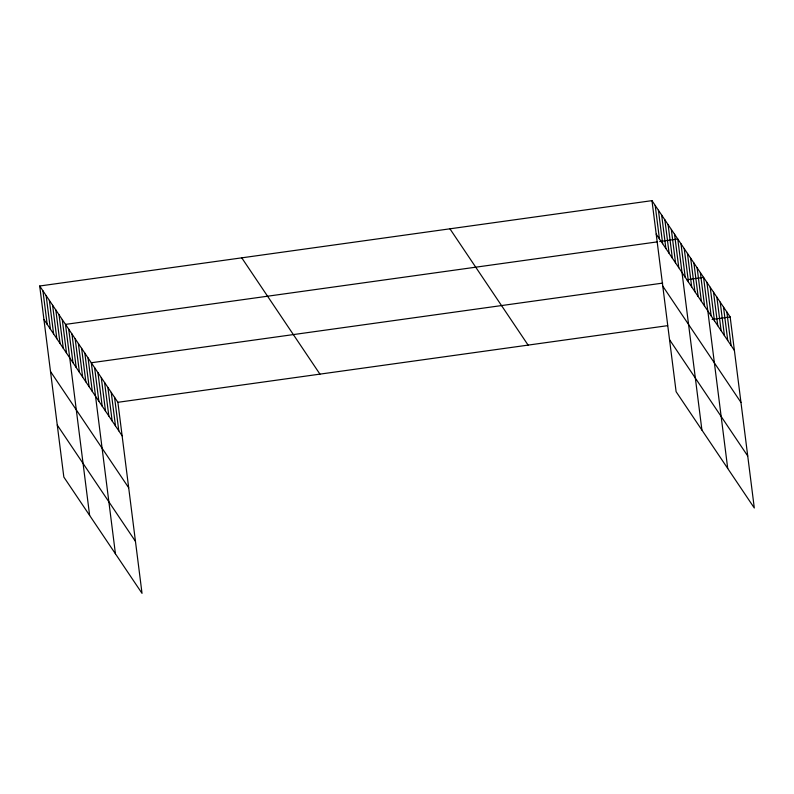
<?xml version="1.0" encoding="UTF-8"?>
<svg xmlns="http://www.w3.org/2000/svg" width="794" height="794" viewBox="0 0 794 794"><rect width="100%" height="100%" fill="white"/><g stroke="black" fill="none" stroke-linecap="round" stroke-linejoin="round"><path stroke-width="1.19" d="M39.7 286.009L117.889 402.3L142.027 593.356L63.838 477.065L39.7 286.009L651.973 200.644L730.162 316.935L754.3 507.991L676.111 391.7L651.973 200.644M657.333 241.872L65.505 324.389L89.633 515.435M659.735 241.535L677.778 239.024L701.916 430.08M662.692 283.101L91.3 362.759L115.438 553.815M686.741 279.746L703.583 277.394L727.721 468.45M117.889 402.3L667.625 325.659M712.119 319.456L730.162 316.935M656.211 234.121L734.39 350.422M662.782 286.128L740.961 402.419M669.541 339.703L747.73 455.994M449.93 228.811L528.109 345.112M241.753 257.832L319.942 374.133M43.928 319.486L122.117 435.787M50.498 371.483L128.688 487.784M57.267 425.058L135.456 541.359M726.838 311.992L731.076 345.479M723.523 307.05L727.751 340.537M720.198 302.107L724.426 335.594M716.873 297.164L721.101 330.651M713.548 292.222L717.776 325.709M710.223 287.279L714.461 320.766M706.908 282.336L711.136 315.823M700.358 272.6L704.586 306.077M697.132 267.806L701.36 301.283M693.906 263.003L698.134 296.49M690.681 258.209L694.909 291.686M687.455 253.415L691.683 286.892M684.23 248.611L688.458 282.098M681.004 243.818L685.232 277.295M674.553 234.22L678.781 267.707M671.327 229.426L675.555 262.903M668.101 224.633L672.329 258.11M664.876 219.829L669.104 253.316M661.65 215.035L665.888 248.512M658.424 210.241L662.662 243.718M655.199 205.438L659.437 238.925M114.564 397.357L118.792 430.844M111.239 392.415L115.467 425.902M107.915 387.472L112.143 420.959M104.59 382.529L108.828 416.016M101.275 377.587L105.503 411.074M97.95 372.644L102.178 406.131M94.625 367.701L98.853 401.188M88.074 357.965L92.303 391.442M84.849 353.171L89.087 386.648M81.623 348.368L85.861 381.854M78.398 343.574L82.636 377.051M75.172 338.78L79.41 372.257M71.956 333.976L76.184 367.463M68.731 329.182L72.959 362.659M62.279 319.585L66.507 353.072M59.054 314.791L63.282 348.268M55.828 309.988L60.056 343.474M52.602 305.194L56.831 338.681M49.377 300.4L53.605 333.877M46.151 295.596L50.379 329.083M42.926 290.803L47.154 324.289"/></g></svg>
